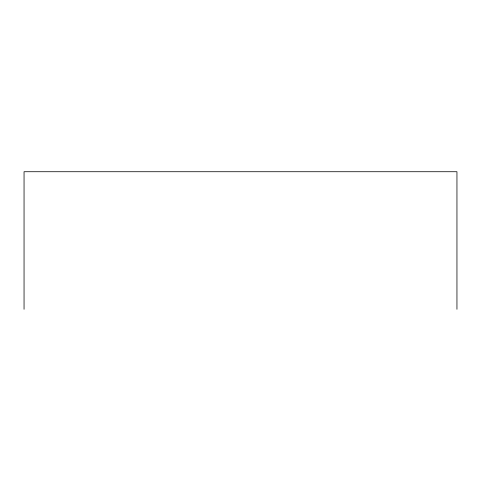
<?xml version="1.0" encoding="UTF-8"?>
<svg xmlns="http://www.w3.org/2000/svg" width="481" height="481" viewBox="0 0 481 481"><rect width="100%" height="100%" fill="white"/><g stroke="black" fill="none" stroke-linecap="round" stroke-linejoin="round"><path stroke-width="0.72" d="M456.95 309.277L456.95 171.723L24.05 171.723L24.05 309.277"/></g></svg>
